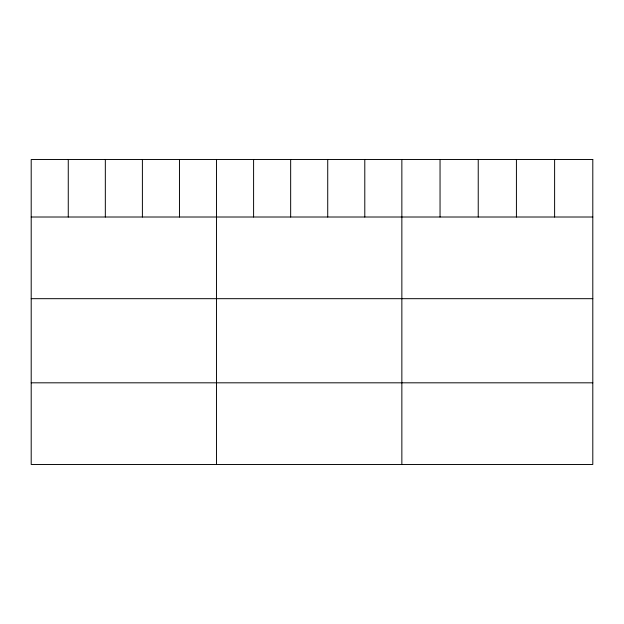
<?xml version="1.0" encoding="UTF-8"?>
<svg xmlns="http://www.w3.org/2000/svg" width="624" height="624" viewBox="0 0 624 624"><rect width="100%" height="100%" fill="white"/><g stroke="black" fill="none" stroke-linecap="round" stroke-linejoin="round"><path stroke-width="0.94" d="M31.2 217.012L592.8 217.012M31.2 298.678L592.8 298.678M31.2 382.816L592.8 382.816M554.611 159.526L554.611 217.012M516.422 159.526L516.422 217.012M478.234 159.526L478.234 217.012M440.045 159.526L440.045 217.012M401.856 159.526L401.856 464.474M364.79 159.526L364.79 217.012M327.725 159.526L327.725 217.012M290.659 159.526L290.659 217.012M253.594 159.526L253.594 217.012M216.528 159.526L216.528 464.474M179.462 159.526L179.462 217.012M142.397 159.526L142.397 217.012M105.331 159.526L105.331 217.012M68.266 159.526L68.266 217.012M592.8 159.526L31.2 159.526L31.2 464.474L592.8 464.474L592.8 159.526"/></g></svg>
